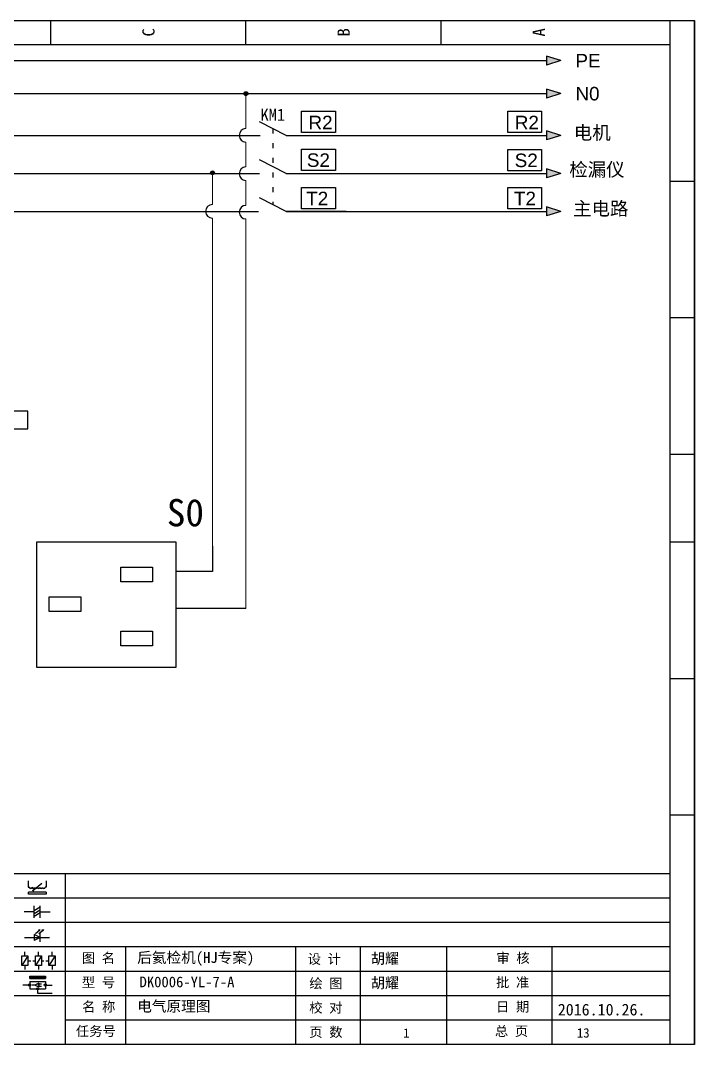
# Model space of a CAD drawing. Extents: x -5838 to -2107, y -921 to 708.
# Drawn here: x -4632.7 to -4494.6, y -260.5 to -50.5 of the extents above; entities that cross this region are included whole.
import ezdxf

# ---------------------------------------------------------------- set-up
doc = ezdxf.new("R2010")
doc.units = 0
doc.header["$MEASUREMENT"] = 0
doc.linetypes.add('2', pattern=[15, 1, -2, 1, -2, 1, -2, 1, -2, 1, -2])
doc.layers.add('MISC', color=2, linetype='Continuous')
doc.layers.add('SYMS', color=7, linetype='Continuous')
doc.styles.add('工程字', font='')
doc.styles.add('样式 8', font='arial.ttf')
doc.styles.add('汉字', font='')
doc.styles.get('工程字').set_extended_font_data('SimSun')
doc.styles.get('汉字').set_extended_font_data('新宋体')

# ---------------------------------------------------------------- blocks, each defined once
blk = doc.blocks.new('电容')
at = {"linetype": 'ByBlock'}
for p, q in [((-1756.08, -782.99), (-1756.08, -780.56)), ((-1754.86, -780.79), (-1756.08, -781.55)), ((-1754.86, -782.99), (-1754.86, -780.56)), ((-1756.08, -781.77), (-1758.13, -781.77)), ((-1754.86, -781.44), (-1756.08, -782.2)), ((-1754.86, -781.99), (-1756.08, -782.75)), ((-1754.86, -781.77), (-1752.81, -781.77))]:
    blk.add_line(p, q, dxfattribs=at)
blk = doc.blocks.new('发光二极管')
at = {"linetype": 'ByBlock'}
for p, q in [((-1755.78, -785.92), (-1754.89, -785.14)), ((-1754.89, -785.14), (-1755.2, -785.22)), ((-1755.2, -785.22), (-1755.01, -785.43)), ((-1755.08, -785.92), (-1754.18, -785.14)), ((-1754.89, -785.14), (-1755.01, -785.43)), ((-1754.18, -785.14), (-1754.49, -785.22)), ((-1754.49, -785.22), (-1754.31, -785.43)), ((-1754.18, -785.14), (-1754.31, -785.43)), ((-1758.01, -786.77), (-1752.89, -786.77)), ((-1754.84, -786.77), (-1756.04, -786.16)), ((-1756.04, -786.16), (-1756.04, -787.39)), ((-1754.84, -786.77), (-1756.04, -787.39)), ((-1754.84, -787.63), (-1754.84, -785.92))]:
    blk.add_line(p, q, dxfattribs=at)
blk = doc.blocks.new('比例电磁阀')
at = {"linetype": 'ByBlock'}
for p, q in [((-1757.26, -775.38), (-1757.26, -776.71)), ((-1757.26, -776.71), (-1757.05, -776.71)), ((-1754.5, -775.98), (-1756.35, -777.44)), ((-1753.58, -776.71), (-1753.8, -776.71)), ((-1753.58, -775.38), (-1753.58, -776.71)), ((-1753.6, -777.73), (-1757.25, -777.73)), ((-1757.25, -778.13), (-1757.25, -777.73)), ((-1753.6, -778.13), (-1757.25, -778.13)), ((-1756.35, -777.44), (-1756.25, -777.25)), ((-1756.35, -777.44), (-1756.15, -777.38)), ((-1756.15, -777.38), (-1756.25, -777.25)), ((-1753.6, -777.73), (-1753.6, -778.13))]:
    blk.add_line(p, q, dxfattribs=at)
for centre in [(-1756.78, -776.71), (-1756.24, -776.71), (-1755.7, -776.71), (-1755.15, -776.71), (-1754.61, -776.71), (-1754.07, -776.71)]:
    blk.add_arc(centre, 0.271, 180, 0, dxfattribs=at)
blk = doc.blocks.new('保安开关')
at = {"linetype": 'ByBlock'}
for p, q in [((-1757.33, -790.79), (-1758.6, -792.81)), ((-1757.96, -790.79), (-1757.96, -789.97)), ((-1754.54, -790.79), (-1755.81, -792.81)), ((-1755.17, -790.79), (-1755.17, -789.97)), ((-1751.75, -790.79), (-1753.02, -792.81)), ((-1752.39, -790.79), (-1752.39, -789.97)), ((-1757.96, -792.81), (-1757.96, -793.62)), ((-1757.33, -791.8), (-1756.72, -791.8)), ((-1756.35, -791.8), (-1755.89, -791.8)), ((-1755.17, -792.81), (-1755.17, -793.62)), ((-1754.52, -791.8), (-1754.06, -791.8)), ((-1753.69, -791.8), (-1753.08, -791.8)), ((-1752.39, -792.81), (-1752.39, -793.62))]:
    blk.add_line(p, q, dxfattribs=at)
for points in [[(-1758.6, -790.79), (-1757.33, -790.79), (-1757.33, -792.81), (-1758.6, -792.81)], [(-1755.81, -790.79), (-1754.54, -790.79), (-1754.54, -792.81), (-1755.81, -792.81)], [(-1753.02, -790.79), (-1751.75, -790.79), (-1751.75, -792.81), (-1753.02, -792.81)]]:
    blk.add_lwpolyline(points, close=True, dxfattribs=at)
blk = doc.blocks.new('接近开关')
at = {"linetype": 'ByBlock'}
h = blk.add_hatch(dxfattribs=at)
h.set_pattern_fill('ANSI31', color=256, scale=0.01, style=0)
h.set_pattern_definition([(45, (-89.131516, -30.795668), (-0.0224506403, 0.0224506403), [])])
h.paths.add_polyline_path([(-1513.76, -1123.35), (-1513.76, -1122.85), (-1516.96, -1122.85), (-1516.96, -1123.35)])
for p, q in [((-1516.96, -1123.35), (-1516.96, -1122.85)), ((-1516.96, -1122.85), (-1513.76, -1122.85)), ((-1516.96, -1123.35), (-1513.76, -1123.35)), ((-1513.76, -1122.85), (-1513.76, -1123.35)), ((-1517.18, -1124.71), (-1518.36, -1124.71)), ((-1516.96, -1123.95), (-1513.76, -1123.95)), ((-1516.96, -1123.95), (-1516.96, -1125.47)), ((-1516.96, -1125.47), (-1513.76, -1125.47)), ((-1515.91, -1124.71), (-1516.45, -1124.71)), ((-1515.11, -1124.31), (-1515.91, -1124.71)), ((-1515.11, -1125.11), (-1515.91, -1124.71)), ((-1515.33, -1124.53), (-1515.17, -1124.53)), ((-1515.33, -1124.88), (-1515.17, -1124.88)), ((-1515.25, -1124.45), (-1515.25, -1124.61)), ((-1515.11, -1124.31), (-1515.11, -1125.11)), ((-1515.11, -1124.48), (-1514.58, -1124.48)), ((-1515.11, -1124.94), (-1514.58, -1124.94)), ((-1513.76, -1123.95), (-1513.76, -1125.47)), ((-1513.54, -1124.71), (-1512.36, -1124.71)), ((-1515.36, -1125.69), (-1515.36, -1126.36)), ((-1515.36, -1126.36), (-1512.36, -1126.36))]:
    blk.add_line(p, q, dxfattribs=at)
for centre in [(-1516.96, -1124.71), (-1515.36, -1125.47), (-1513.76, -1124.71)]:
    blk.add_circle(centre, 0.225, dxfattribs=at)
blk = doc.blocks.new('WDDOT')
blk.add_hatch(color=256).paths.add_polyline_path([(0.5, 0, 1), (-0.5, 0, 1)])
blk.add_circle((0, 0), 0.5)

msp = doc.modelspace()

# ---------------------------------------------------------------- hatches: boundary and pattern name
h = msp.add_hatch(color=256)
edge = h.paths.add_edge_path()
edge.add_arc((-4586.53, -65.48), 0.393, 0, 360)
for points in [[(-4521.99, -65.47), (-4524.91, -64.54), (-4524.91, -66.41)], [(-4521.99, -74.04), (-4524.91, -73.1), (-4524.91, -74.97)], [(-4521.99, -81.83), (-4524.91, -80.9), (-4524.91, -82.77)], [(-4521.99, -89.63), (-4524.91, -88.7), (-4524.91, -90.57)]]:
    msp.add_hatch(color=256).paths.add_polyline_path(points)
h = msp.add_hatch(color=256)
edge = h.paths.add_edge_path()
edge.add_arc((-4593.4, -81.73), 0.393, 0, 360)
at = {"layer": 'MISC'}
msp.add_hatch(color=256, dxfattribs=at).paths.add_polyline_path([(-4521.99, -58.71), (-4524.91, -57.77), (-4524.91, -59.64)])

# ---------------------------------------------------------------- linework, layer by layer
at = {"linetype": 'ByBlock'}
for p, q in [((-4791.59, -50.48), (-4494.59, -50.48)), ((-4494.59, -50.48), (-4494.59, -260.48)), ((-4494.59, -260.48), (-4494.59, -50.48)), ((-4499.59, -225.48), (-4786.59, -225.48)), ((-4499.59, -230.48), (-4786.59, -230.48)), ((-4499.59, -235.48), (-4786.59, -235.48)), ((-4499.59, -240.48), (-4786.59, -240.48)), ((-4499.59, -245.48), (-4786.59, -245.48)), ((-4499.59, -250.48), (-4786.59, -250.48)), ((-4499.59, -255.48), (-4623.57, -255.48)), ((-4494.59, -260.48), (-4791.59, -260.48))]:
    msp.add_line(p, q, dxfattribs=at)
for p, q in [((-4521.99, -65.47), (-4524.91, -64.54)), ((-4524.91, -64.54), (-4524.91, -66.41)), ((-4726.73, -65.47), (-4524.91, -65.47)), ((-4521.99, -65.47), (-4524.91, -66.41)), ((-4578.3, -74.04), (-4583.76, -71.29)), ((-4521.99, -74.04), (-4524.91, -73.1)), ((-4524.91, -73.1), (-4524.91, -74.97)), ((-4709.45, -74.04), (-4583.63, -74.04)), ((-4578.3, -74.04), (-4524.91, -74.04)), ((-4521.99, -74.04), (-4524.91, -74.97)), ((-4578.3, -81.83), (-4583.76, -79.08)), ((-4709.45, -81.83), (-4583.74, -81.83)), ((-4578.3, -81.83), (-4524.91, -81.83)), ((-4521.99, -81.83), (-4524.91, -80.9)), ((-4524.91, -80.9), (-4524.91, -82.77)), ((-4521.99, -81.83), (-4524.91, -82.77)), ((-4578.3, -89.63), (-4583.76, -86.88)), ((-4709.45, -89.63), (-4583.94, -89.63)), ((-4578.3, -89.63), (-4524.91, -89.63)), ((-4521.99, -89.63), (-4524.91, -88.7)), ((-4524.91, -88.7), (-4524.91, -90.57)), ((-4521.99, -89.63), (-4524.91, -90.57))]:
    msp.add_line(p, q)
at = {"lineweight": 0}
for p, q in [((-4586.53, -65.48), (-4586.53, -72.64)), ((-4586.53, -75.43), (-4586.53, -80.52)), ((-4593.4, -88.24), (-4593.4, -81.83)), ((-4586.53, -83.31), (-4586.53, -88.39)), ((-4593.4, -158.31), (-4593.4, -91.02)), ((-4586.53, -91.18), (-4586.53, -171.08))]:
    msp.add_line(p, q, dxfattribs=at)
at = {"color": 6, "linetype": '2'}
msp.add_line((-4581.03, -72.66), (-4581.03, -88.26), dxfattribs=at)
at = {"color": 0, "ltscale": 2}
msp.add_line((-4593.36, -81.59), (-4593.75, -81.59), dxfattribs=at)
at = {"color": 0}
msp.add_line((-4565.99, -89.63), (-4578.3, -89.63), dxfattribs=at)
at = {"lineweight": -3}
for p, q in [((-4593.4, -158.31), (-4593.4, -163.47)), ((-4593.4, -163.47), (-4600.89, -163.47)), ((-4586.53, -171.08), (-4600.89, -171.08))]:
    msp.add_line(p, q, dxfattribs=at)
at = {"color": 0, "lineweight": -2}
for p, q in [((-4623.57, -225.48), (-4623.57, -260.4)), ((-4611.24, -240.48), (-4611.24, -260.4)), ((-4576.37, -240.48), (-4576.37, -260.48)), ((-4563.11, -240.48), (-4563.11, -260.48)), ((-4545.42, -240.48), (-4545.42, -260.48)), ((-4523.81, -240.48), (-4523.81, -260.48))]:
    msp.add_line(p, q, dxfattribs=at)
at = {"linetype": 'ByBlock'}
for points in [[(-4626.59, -50.48), (-4626.59, -55.48)], [(-4586.59, -50.48), (-4586.59, -55.48)], [(-4546.59, -50.48), (-4546.59, -55.48)], [(-4499.59, -260.48), (-4499.59, -50.48)], [(-4499.59, -55.48), (-4791.59, -55.48)], [(-4494.59, -83.48), (-4499.59, -83.48)], [(-4494.59, -111.48), (-4499.59, -111.48)], [(-4494.59, -139.48), (-4499.59, -139.48)], [(-4494.59, -157.48), (-4499.59, -157.48)], [(-4494.59, -185.48), (-4499.59, -185.48)], [(-4494.59, -213.48), (-4499.59, -213.48)]]:
    msp.add_lwpolyline(points, dxfattribs=at)
at = {"color": 1, "lineweight": -3}
for points in [[(-4575.14, -69.1), (-4568.2, -69.1), (-4568.2, -73.45), (-4575.14, -73.45)], [(-4532.86, -69.1), (-4525.92, -69.1), (-4525.92, -73.45), (-4532.86, -73.45)], [(-4575.14, -76.9), (-4568.2, -76.9), (-4568.2, -81.26), (-4575.14, -81.26)], [(-4532.86, -76.96), (-4525.92, -76.96), (-4525.92, -81.31), (-4532.86, -81.31)], [(-4575.14, -84.76), (-4568.2, -84.76), (-4568.2, -89.12), (-4575.14, -89.12)], [(-4532.86, -84.76), (-4525.92, -84.76), (-4525.92, -89.12), (-4532.86, -89.12)]]:
    msp.add_lwpolyline(points, close=True, dxfattribs=at)
at = {"color": 1, "ltscale": 2}
msp.add_lwpolyline([(-4631.27, -130.6), (-4636.3, -130.6), (-4636.3, -134.21), (-4631.27, -134.21)], close=True, dxfattribs=at)
at = {"lineweight": 30}
msp.add_lwpolyline([(-4629.37, -157.39), (-4600.89, -157.39), (-4600.89, -183.19), (-4629.37, -183.19)], close=True, dxfattribs=at)
at = {"lineweight": -3}
for points in [[(-4612.15, -162.58), (-4605.69, -162.58), (-4605.69, -165.57), (-4612.15, -165.57)], [(-4626.86, -168.69), (-4620.4, -168.69), (-4620.4, -171.68), (-4626.86, -171.68)], [(-4612.15, -175.71), (-4605.69, -175.71), (-4605.69, -178.71), (-4612.15, -178.71)]]:
    msp.add_lwpolyline(points, close=True, dxfattribs=at)
for centre in [(-4586.53, -65.48), (-4593.4, -81.73)]:
    msp.add_circle(centre, 0.393)
at = {"color": 0, "ltscale": 2}
for centre in [(-4586.53, -74.04), (-4586.53, -81.91), (-4593.4, -89.63), (-4586.53, -89.79)]:
    msp.add_arc(centre, 1.39, 90, 270, dxfattribs=at)
at = {"layer": 'MISC'}
for p, q in [((-4763.23, -58.71), (-4524.91, -58.71)), ((-4521.99, -58.71), (-4524.91, -57.77)), ((-4524.91, -57.77), (-4524.91, -59.64)), ((-4521.99, -58.71), (-4524.91, -59.64))]:
    msp.add_line(p, q, dxfattribs=at)

# ---------------------------------------------------------------- block references
at = {"linetype": 'ByBlock'}
for name, p in [('比例电磁阀', (-2873.88, 548.5)), ('电容', (-2873.88, 548.5)), ('发光二极管', (-2873.88, 548.21)), ('保安开关', (-2873.88, 548.5)), ('接近开关', (-3113.88, 876.42))]:
    msp.add_blockref(name, p, dxfattribs=at)
at = {"layer": 'SYMS', "lineweight": -3, "xscale": 0.5, "yscale": 0.5, "zscale": 0.5}
msp.add_blockref('WDDOT', (-4593.36, -81.59), dxfattribs=at)

# ---------------------------------------------------------------- texts
at = {"linetype": 'ByBlock', "char_height": 2.5, "width": 5, "attachment_point": 1, "rotation": 90}
for s, insert in [('{\\fKaiTi_GB2312|b0|i0|c134|p0;C}', (-4607.76, -53.77)), ('{\\fKaiTi_GB2312|b0|i0|c134|p0;B}', (-4567.76, -53.77)), ('{\\fKaiTi_GB2312|b0|i0|c134|p0;A}', (-4527.76, -53.77))]:
    msp.add_mtext(s, dxfattribs=dict(at, insert=insert))
at = {"attachment_point": 1}
for s, insert, char_height, width, style in [('N0', (-4519, -64.1), 2.772, 4.9667, '样式 8'), ('KM1', (-4583.55, -68.58), 2.475, 1.87, '工程字'), ('R2', (-4573.72, -70.02), 2.772, 4.9667, '样式 8'), ('R2', (-4531.43, -70.02), 2.772, 4.9667, '样式 8'), ('S2', (-4574.05, -77.73), 2.772, 4.9667, '样式 8'), ('S2', (-4531.45, -77.78), 2.772, 4.9667, '样式 8'), ('T2', (-4574.19, -85.6), 2.772, 4.9667, '样式 8'), ('T2', (-4531.6, -85.6), 2.772, 4.9667, '样式 8'), ('后氦检机(HJ专案)', (-4608.82, -241.54), 2.2, 75.3177, '汉字'), ('{\\fKaiTi_GB2312|b0|i0|c134|p49;DK0006-YL-7-A}', (-4608.34, -246.54), 2.2, 75.3177, '汉字')]:
    msp.add_mtext(s, dxfattribs=dict(at, insert=insert, char_height=char_height, width=width, style=style))
for s, insert, char_height, width in [('{\\fSimSun|b0|i0|c134|p2;电机}', (-4519.33, -72.1), 2.772, 15.2743), ('{\\fSimSun|b0|i0|c134|p2;检漏仪}', (-4520.26, -79.67), 2.772, 19.4369), ('{\\fSimSun|b0|i0|c134|p2;主电路}', (-4519.48, -87.67), 2.772, 15.2743), ('S0', (-4602.75, -148.61), 5.6, 10.0337), ('胡耀', (-4560.89, -241.73), 2.2, 75.3177), ('胡耀', (-4560.89, -246.73), 2.2, 75.3177), ('{\\fKaiTi_GB2312|b0|i0|c134|p49;电气原理图}', (-4608.82, -251.53), 2.2, 75.3177), ('{\\fKaiTi_GB2312|b0|i0|c134|p49;2016.10.26.}', (-4522.61, -252.12), 2.4, 60.2542), ('{\\fKaiTi_GB2312|b0|i0|c134|p49;1}', (-4554.32, -257.18), 1.92, 75.3177), ('{\\fKaiTi_GB2312|b0|i0|c134|p49;13}', (-4518.7, -257.13), 1.92, 75.3177)]:
    msp.add_mtext(s, dxfattribs=dict(at, insert=insert, char_height=char_height, width=width))
at = {"char_height": 2, "attachment_point": 1, "style": '汉字'}
for s, insert in [('{\\fKaiTi_GB2312|b0|i0|c134|p0;图 名}', (-4620.17, -241.72)), ('{\\fKaiTi_GB2312|b0|i0|c134|p0;审 核}', (-4535.2, -241.73)), ('{\\fKaiTi_GB2312|b0|i0|c134|p0;设 计}', (-4573.88, -241.94)), ('{\\fKaiTi_GB2312|b0|i0|c134|p0;型 号}', (-4620.17, -246.72)), ('{\\fKaiTi_GB2312|b0|i0|c134|p0;绘 图}', (-4573.55, -246.94)), ('{\\fKaiTi_GB2312|b0|i0|c134|p0;批 准}', (-4535.27, -246.73)), ('{\\fKaiTi_GB2312|b0|i0|c134|p0;名 称}', (-4620.12, -251.72)), ('{\\fKaiTi_GB2312|b0|i0|c134|p0;校 对}', (-4573.55, -251.94)), ('{\\fKaiTi_GB2312|b0|i0|c134|p0;日 期}', (-4535.27, -251.73)), ('{\\fKaiTi_GB2312|b0|i0|c134|p0;任务号}', (-4621.39, -256.73)), ('{\\fKaiTi_GB2312|b0|i0|c134|p0;页 数}', (-4573.55, -256.94)), ('{\\fKaiTi_GB2312|b0|i0|c134|p0;总 页}', (-4535.5, -256.73))]:
    msp.add_mtext(s, dxfattribs=dict(at, insert=insert))
at = {"layer": 'MISC', "insert": (-4519, -57.34), "char_height": 2.772, "width": 4.9667, "attachment_point": 1, "style": '样式 8'}
msp.add_mtext('PE', dxfattribs=at)

doc.saveas('drawing.dxf')
